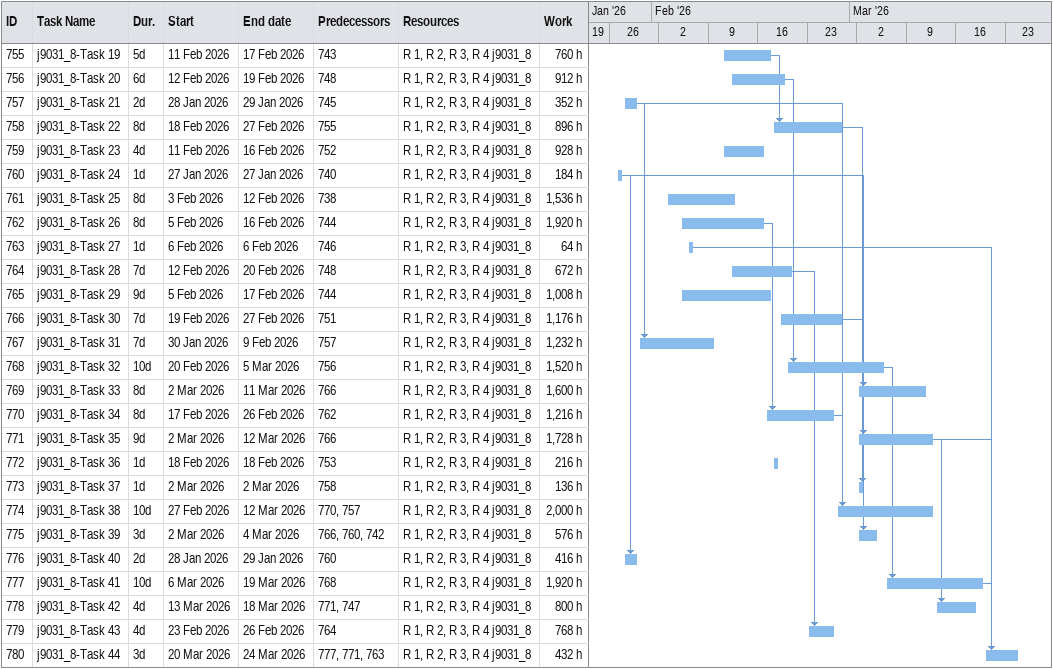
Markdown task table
| ID | Task | Duration | Start | Finish | Predecessors | Resources | Work (h) |
|---|---|---|---|---|---|---|---|
| 755 | j9031_8-Task 19 | 5d | 2026-02-11 | 2026-02-17 | 743 | R 1, R 2, R 3, R 4 j9031_8 | 760 |
| 756 | j9031_8-Task 20 | 6d | 2026-02-12 | 2026-02-19 | 748 | R 1, R 2, R 3, R 4 j9031_8 | 912 |
| 757 | j9031_8-Task 21 | 2d | 2026-01-28 | 2026-01-29 | 745 | R 1, R 2, R 3, R 4 j9031_8 | 352 |
| 758 | j9031_8-Task 22 | 8d | 2026-02-18 | 2026-02-27 | 755 | R 1, R 2, R 3, R 4 j9031_8 | 896 |
| 759 | j9031_8-Task 23 | 4d | 2026-02-11 | 2026-02-16 | 752 | R 1, R 2, R 3, R 4 j9031_8 | 928 |
| 760 | j9031_8-Task 24 | 1d | 2026-01-27 | 2026-01-27 | 740 | R 1, R 2, R 3, R 4 j9031_8 | 184 |
| 761 | j9031_8-Task 25 | 8d | 2026-02-03 | 2026-02-12 | 738 | R 1, R 2, R 3, R 4 j9031_8 | 1536 |
| 762 | j9031_8-Task 26 | 8d | 2026-02-05 | 2026-02-16 | 744 | R 1, R 2, R 3, R 4 j9031_8 | 1920 |
| 763 | j9031_8-Task 27 | 1d | 2026-02-06 | 2026-02-06 | 746 | R 1, R 2, R 3, R 4 j9031_8 | 64 |
| 764 | j9031_8-Task 28 | 7d | 2026-02-12 | 2026-02-20 | 748 | R 1, R 2, R 3, R 4 j9031_8 | 672 |
| 765 | j9031_8-Task 29 | 9d | 2026-02-05 | 2026-02-17 | 744 | R 1, R 2, R 3, R 4 j9031_8 | 1008 |
| 766 | j9031_8-Task 30 | 7d | 2026-02-19 | 2026-02-27 | 751 | R 1, R 2, R 3, R 4 j9031_8 | 1176 |
| 767 | j9031_8-Task 31 | 7d | 2026-01-30 | 2026-02-09 | 757 | R 1, R 2, R 3, R 4 j9031_8 | 1232 |
| 768 | j9031_8-Task 32 | 10d | 2026-02-20 | 2026-03-05 | 756 | R 1, R 2, R 3, R 4 j9031_8 | 1520 |
| 769 | j9031_8-Task 33 | 8d | 2026-03-02 | 2026-03-11 | 766 | R 1, R 2, R 3, R 4 j9031_8 | 1600 |
| 770 | j9031_8-Task 34 | 8d | 2026-02-17 | 2026-02-26 | 762 | R 1, R 2, R 3, R 4 j9031_8 | 1216 |
| 771 | j9031_8-Task 35 | 9d | 2026-03-02 | 2026-03-12 | 766 | R 1, R 2, R 3, R 4 j9031_8 | 1728 |
| 772 | j9031_8-Task 36 | 1d | 2026-02-18 | 2026-02-18 | 753 | R 1, R 2, R 3, R 4 j9031_8 | 216 |
| 773 | j9031_8-Task 37 | 1d | 2026-03-02 | 2026-03-02 | 758 | R 1, R 2, R 3, R 4 j9031_8 | 136 |
| 774 | j9031_8-Task 38 | 10d | 2026-02-27 | 2026-03-12 | 770, 757 | R 1, R 2, R 3, R 4 j9031_8 | 2000 |
| 775 | j9031_8-Task 39 | 3d | 2026-03-02 | 2026-03-04 | 766, 760, 742 | R 1, R 2, R 3, R 4 j9031_8 | 576 |
| 776 | j9031_8-Task 40 | 2d | 2026-01-28 | 2026-01-29 | 760 | R 1, R 2, R 3, R 4 j9031_8 | 416 |
| 777 | j9031_8-Task 41 | 10d | 2026-03-06 | 2026-03-19 | 768 | R 1, R 2, R 3, R 4 j9031_8 | 1920 |
| 778 | j9031_8-Task 42 | 4d | 2026-03-13 | 2026-03-18 | 771, 747 | R 1, R 2, R 3, R 4 j9031_8 | 800 |
| 779 | j9031_8-Task 43 | 4d | 2026-02-23 | 2026-02-26 | 764 | R 1, R 2, R 3, R 4 j9031_8 | 768 |
| 780 | j9031_8-Task 44 | 3d | 2026-03-20 | 2026-03-24 | 777, 771, 763 | R 1, R 2, R 3, R 4 j9031_8 | 432 |
